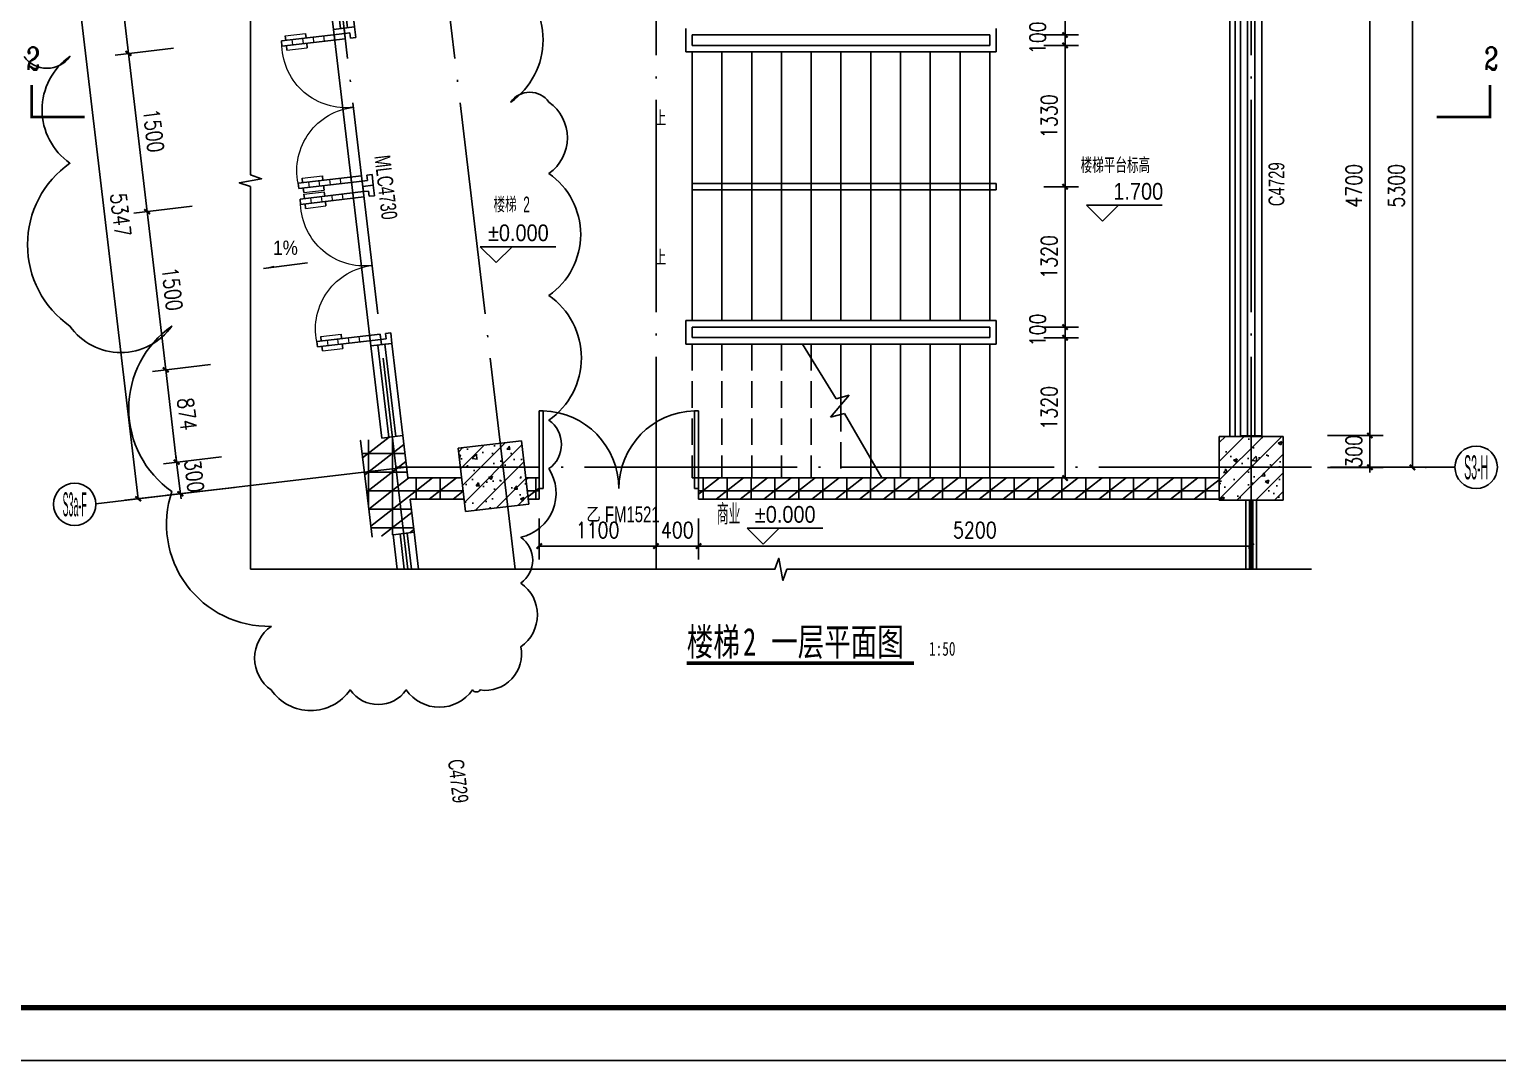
# Model space of a CAD drawing. Extents: x 718358 to 1668613, y -348838 to -159582.
# Drawn here: x 889584 to 903400, y -319314 to -309608 of the extents above; entities that cross this region are included whole.
import ezdxf
from ezdxf.enums import TextEntityAlignment as Align

# ---------------------------------------------------------------- set-up
doc = ezdxf.new("R2010")
doc.units = 0
doc.header["$LTSCALE"] = 1000
doc.linetypes.add('DASH', pattern=[0.35, 0.25, -0.1])
doc.linetypes.add('DOTE', pattern=[2.42, 2, -0.2, 0.02, -0.2])
for name, color, linetype in [('WINDOW_TEXT', 7, 'Continuous'), ('建-图框', 4, 'Continuous'), ('建-墙体', 2, 'Continuous'), ('建-尺寸', 73, 'Continuous'), ('建-影线', 8, 'Continuous'), ('建-房间名', 7, 'Continuous'), ('建-柱子', 6, 'Continuous'), ('建-标高', 3, 'Continuous'), ('建-楼梯', 4, 'Continuous'), ('建-楼梯-扶手', 3, 'Continuous'), ('建-符号', 3, 'Continuous'), ('建-符号说明', 7, 'Continuous'), ('建-轴标', 3, 'Continuous'), ('建-轴网', 14, 'DOTE'), ('建-门窗', 4, 'Continuous'), ('建-门窗-编号', 7, 'Continuous')]:
    doc.layers.add(name, color=color, linetype=linetype)
doc.layers.add('建-修订云线', color=202, linetype='Continuous', plot=False)
doc.styles.add('_TCH_AXIS', font='gt宽度调整.shx', dxfattribs={"bigfont": 'gt国标汉字.shx'})
doc.styles.add('_TCH_DIM', font='gt单线西文.shx', dxfattribs={"width": 0.8, "bigfont": 'gt单线中文.shx'})
doc.styles.add('_TCH_LABEL', font='COMPLEX', dxfattribs={"bigfont": 'GBCBIG'})
doc.styles.add('_TCH_SPACE', font='gt单线西文.shx', dxfattribs={"width": 0.8, "height": 5, "bigfont": 'gt单线中文.shx'})
doc.styles.add('_TCH_WINDOW', font='gt单线西文.shx', dxfattribs={"height": 3.5, "bigfont": 'gt单线中文.shx'})
doc.styles.add('DIM_FONT', font='SIMPLEX.shx', dxfattribs={"width": 0.8, "bigfont": 'GBCBIG.shx'})
doc.styles.add('黑体字', font='simhei.ttf', dxfattribs={"width": 0.7})
doc.dimstyles.new('DIMN50', dxfattribs={"dimscale": 0.5, "dimtxt": 300, "dimasz": 100, "dimexe": 250, "dimexo": 300, "dimgap": 150, "dimtad": 1, "dimdec": 0, "dimzin": 0, "dimdsep": 46, "dimtxsty": 'DIM_FONT', "dimblk": 'ARCHTICK', "dimcen": 0.09, "dimdle": 1, "dimclrt": 7, "dimazin": 2, "dimtfac": 1, "dimtdec": 0, "dimtix": 1, "dimtmove": 2, "dimatfit": 3, "dimldrblk": 'ARCHTICK', "dimfxl": 1, "dimtolj": 1, "dimtzin": 0, "dimarcsym": 0})
pattern_1 = [(45, (0, 0), (-88.388348, 88.388348), []), (50, (0, 0), (358.63009, -31.37607), [37.5, -412.5]), (355, (0, 0), (-69.37567, 376.09607), [30, -330]), (100.4514, (29.9, -2.6), (289.25469, 344.71977), [31.8701, -350.57106]), (46.1842, (0, 100), (533.62052, -82.7595), [56.25, -618.75]), (96.6356, (44.47, 93.1), (467.33135, 487.05894), [47.80514, -525.8565]), (351.1842, (0, 100), (467.33097, 487.0593), [45, -495]), (21, (50, 75), (298.45353, -201.309445), [37.5, -412.5]), (326, (50, 75), (121.65767, 362.57502), [30, -330]), (71.4514, (74.87, 58.22), (420.11131, 161.26525), [31.8701, -350.57106]), (37.5, (0, 0), (6.079928, 166.446927), [0, -326, 0, -335, 0, -331.25]), (7.5, (0, 0), (131.53477, 197.205856), [0, -191, 0, -318.5, 0, -126.25]), (327.5, (-111.5, 0), (266.911218, -11.277436), [0, -125, 0, -390, 0, -517.5]), (317.5, (-161.5, 0), (291.593085, 50.05249), [0, -162.5, 0, -259, 0, -367.5])]
pattern_2 = [(0, (0, 0), (0, 175), []), (37.875, (200, 0), (-84.807639, 109.038328), []), (90, (200, 0), (-225, 1e-14), [])]

# ---------------------------------------------------------------- blocks, each defined once
blk = doc.blocks.new('$TCHSYS$WIN2D')
for p, q in [((-0.5, 0.5), (0.5, 0.5)), ((-0.5, 0.5), (-0.5, -0.5)), ((0.5, 0.5), (0.5, -0.5)), ((0.5, 0.167), (-0.5, 0.167)), ((0.5, -0.167), (-0.5, -0.167)), ((-0.5, -0.5), (0.5, -0.5))]:
    blk.add_line(p, q)
blk = doc.blocks.new('$DorLib2D$00000012')
at = {"lineweight": 13}
for p, q in [((-0.4949, 0.3717), (-0.4949, 0.2434)), ((-0.4051, 0.3717), (-0.4051, 0.2434)), ((0.4051, 0.3717), (0.4051, 0.2434)), ((0.4949, 0.3717), (0.4949, 0.2434)), ((-0.4667, 0.3333), (-0.4333, 0.3333)), ((0.4667, 0.3333), (0.4333, 0.3333)), ((-0.4667, 0.2667), (-0.4333, 0.2667)), ((-0.4667, 0.2), (-0.4333, 0.2)), ((0.4667, 0.2667), (0.4333, 0.2667)), ((0.4667, 0.2), (0.4333, 0.2)), ((-0.4667, 0.1333), (-0.4333, 0.1333)), ((0.4667, 0.1333), (0.4333, 0.1333)), ((-0.4667, 0.0667), (-0.4333, 0.0667)), ((0.4667, 0.0667), (0.4333, 0.0667))]:
    blk.add_line(p, q, dxfattribs=at)
for p, q in [((-0.4949, 0.3717), (-0.4667, 0.3717)), ((-0.4667, 0), (-0.4667, 0.4)), ((-0.4667, 0), (-0.4667, 0.4)), ((-0.4667, 0.4), (-0.4333, 0.4)), ((-0.4667, 0), (-0.4667, 0.4)), ((-0.4333, 0.4), (-0.4333, 0)), ((-0.4333, 0.4), (-0.4333, 0)), ((-0.4051, 0.3717), (-0.4333, 0.3717)), ((0.4051, 0.3717), (0.4333, 0.3717)), ((0.4333, 0.4), (0.4333, 0)), ((0.4667, 0.4), (0.4333, 0.4)), ((0.4667, 0), (0.4667, 0.4)), ((0.4949, 0.3717), (0.4667, 0.3717)), ((-0.4949, 0.2434), (-0.4667, 0.2434)), ((-0.4051, 0.2434), (-0.4333, 0.2434)), ((0.4051, 0.2434), (0.4333, 0.2434)), ((0.4949, 0.2434), (0.4667, 0.2434)), ((-0.5, 0), (-0.4667, 0)), ((-0.5, -0.0667), (-0.5, 0)), ((-0.5, -0.0667), (-0.5, 0)), ((-0.4667, 0), (-0.4667, -0.0333)), ((-0.4333, 0), (-0.4667, 0)), ((-0.4333, 0), (-0.4667, 0)), ((-0.4667, 0), (-0.4667, -0.0333)), ((-0.4333, 0), (-0.4667, 0)), ((0.4333, 0), (0.4667, 0)), ((0.4667, 0), (0.4667, -0.0333)), ((0.5, 0), (0.4667, 0)), ((0.5, -0.0667), (0.5, 0)), ((-0.4333, -0.0667), (-0.5, -0.0667)), ((-0.4667, -0.0333), (-0.4333, -0.0333)), ((-0.4333, -0.0333), (-0.4333, -0.0667)), ((0.4667, -0.0333), (0.4333, -0.0333)), ((0.4333, -0.0333), (0.4333, -0.0667)), ((0.4333, -0.0667), (0.5, -0.0667))]:
    blk.add_line(p, q)
for centre, start, end in [((-0.4, 0.0014), 359.80068, 94.78054), ((0.4, 0.0014), 85.21946, 180.19932)]:
    blk.add_arc(centre, 0.4, start, end, dxfattribs=at)
blk = doc.blocks.new('_ArchTick')
at = {"color": 0, "linetype": 'ByBlock', "const_width": 0.4}
blk.add_lwpolyline([(-0.5, -0.5), (0.5, 0.5)], dxfattribs=at)
blk = doc.blocks.new('*D3485')
at = {"layer": 'Defpoints', "color": 0, "transparency": 16777216}
for p in [(902579, -308430), (902598, -308430), (902579, -313730)]:
    blk.add_point(p, dxfattribs=at)
at = {"layer": '建-尺寸', "color": 0, "lineweight": -2, "transparency": 16777216}
for p, q in [((902598, -313730), (902598, -308429)), ((902729, -308430), (902723, -308430)), ((902729, -313730), (902723, -313730))]:
    blk.add_line(p, q, dxfattribs=at)
at = {"layer": '建-尺寸', "color": 0, "lineweight": -2, "transparency": 16777216, "xscale": 50, "yscale": 50, "zscale": 50}
for p, rotation in [((902598, -308430), 90), ((902598, -313730), 270)]:
    blk.add_blockref('_ArchTick', p, dxfattribs=dict(at, rotation=rotation))
at = {"layer": '建-尺寸', "color": 7, "transparency": 16777216, "insert": (902448, -311080), "char_height": 150, "attachment_point": 5, "rotation": 90, "style": 'DIM_FONT'}
blk.add_mtext('\\A1;5300', dxfattribs=at)
blk = doc.blocks.new('*D3486')
at = {"layer": 'Defpoints', "color": 0, "transparency": 16777216}
for p in [(891037, -308591), (891664, -313901), (890608, -314026)]:
    blk.add_point(p, dxfattribs=at)
at = {"layer": '建-尺寸', "color": 0, "lineweight": -2, "transparency": 16777216}
for p, q in [((890888, -308609), (889857, -308730)), ((889981, -308715), (890608, -314026)), ((891515, -313919), (890483, -314040))]:
    blk.add_line(p, q, dxfattribs=at)
at = {"layer": '建-尺寸', "color": 0, "lineweight": -2, "transparency": 16777216, "xscale": 50, "yscale": 50, "zscale": 50}
for p, rotation in [((889981, -308716), 96.72643979871393), ((890608, -314026), 276.7264397987139)]:
    blk.add_blockref('_ArchTick', p, dxfattribs=dict(at, rotation=rotation))
at = {"layer": '建-尺寸', "color": 7, "transparency": 16777216, "insert": (890443, -311353), "char_height": 150, "attachment_point": 5, "rotation": 276.7264, "style": 'DIM_FONT'}
blk.add_mtext('\\A1;5347', dxfattribs=at)
blk = doc.blocks.new('*D3488')
at = {"layer": 'Defpoints', "color": 0, "transparency": 16777216}
for p in [(890986, -308899), (890516, -309834), (891088, -309767)]:
    blk.add_point(p, dxfattribs=at)
at = {"layer": '建-尺寸', "color": 0, "lineweight": -2, "transparency": 16777216}
for p, q in [((890837, -308917), (890290, -308981)), ((890414, -308966), (890516, -309835)), ((890939, -309784), (890392, -309849))]:
    blk.add_line(p, q, dxfattribs=at)
at = {"layer": '建-尺寸', "color": 0, "lineweight": -2, "transparency": 16777216, "xscale": 50, "yscale": 50, "zscale": 50}
for p, rotation in [((890414, -308967), 96.72643979871833), ((890516, -309834), 276.7264397987183)]:
    blk.add_blockref('_ArchTick', p, dxfattribs=dict(at, rotation=rotation))
at = {"layer": '建-尺寸', "color": 7, "transparency": 16777216, "insert": (890614, -309383), "char_height": 150, "attachment_point": 5, "rotation": 276.7264, "style": 'DIM_FONT'}
blk.add_mtext('\\A1;874', dxfattribs=at)
blk = doc.blocks.new('*D3489')
at = {"layer": 'Defpoints', "color": 0, "transparency": 16777216}
for p in [(891088, -309767), (891263, -311256), (890692, -311323)]:
    blk.add_point(p, dxfattribs=at)
at = {"layer": '建-尺寸', "color": 0, "lineweight": -2, "transparency": 16777216}
for p, q in [((890939, -309784), (890392, -309849)), ((890516, -309834), (890692, -311324)), ((891115, -311273), (890568, -311338))]:
    blk.add_line(p, q, dxfattribs=at)
at = {"layer": '建-尺寸', "color": 0, "lineweight": -2, "transparency": 16777216, "xscale": 50, "yscale": 50, "zscale": 50}
for p, rotation in [((890516, -309834), 96.72643979871229), ((890692, -311323), 276.7264397987123)]:
    blk.add_blockref('_ArchTick', p, dxfattribs=dict(at, rotation=rotation))
at = {"layer": '建-尺寸', "color": 7, "transparency": 16777216, "insert": (890753, -310561), "char_height": 150, "attachment_point": 5, "rotation": 276.7264, "style": 'DIM_FONT'}
blk.add_mtext('\\A1;1500', dxfattribs=at)
blk = doc.blocks.new('*D3490')
at = {"layer": 'Defpoints', "color": 0, "transparency": 16777216}
for p in [(891263, -311256), (891439, -312745), (890867, -312813)]:
    blk.add_point(p, dxfattribs=at)
at = {"layer": '建-尺寸', "color": 0, "lineweight": -2, "transparency": 16777216}
for p, q in [((891115, -311273), (890568, -311338)), ((890692, -311323), (890867, -312813)), ((891290, -312763), (890743, -312828))]:
    blk.add_line(p, q, dxfattribs=at)
at = {"layer": '建-尺寸', "color": 0, "lineweight": -2, "transparency": 16777216, "xscale": 50, "yscale": 50, "zscale": 50}
for p, rotation in [((890692, -311323), 96.72643979871579), ((890867, -312813), 276.7264397987158)]:
    blk.add_blockref('_ArchTick', p, dxfattribs=dict(at, rotation=rotation))
at = {"layer": '建-尺寸', "color": 7, "transparency": 16777216, "insert": (890928, -312051), "char_height": 150, "attachment_point": 5, "rotation": 276.7264, "style": 'DIM_FONT'}
blk.add_mtext('\\A1;1500', dxfattribs=at)
blk = doc.blocks.new('*D3491')
at = {"layer": 'Defpoints', "color": 0, "transparency": 16777216}
for p in [(891439, -312745), (891542, -313613), (890970, -313681)]:
    blk.add_point(p, dxfattribs=at)
at = {"layer": '建-尺寸', "color": 0, "lineweight": -2, "transparency": 16777216}
for p, q in [((891290, -312763), (890743, -312828)), ((890867, -312812), (890970, -313681)), ((891393, -313631), (890846, -313696))]:
    blk.add_line(p, q, dxfattribs=at)
at = {"layer": '建-尺寸', "color": 0, "lineweight": -2, "transparency": 16777216, "xscale": 50, "yscale": 50, "zscale": 50}
for p, rotation in [((890867, -312813), 96.72643979870911), ((890970, -313681), 276.7264397987091)]:
    blk.add_blockref('_ArchTick', p, dxfattribs=dict(at, rotation=rotation))
at = {"layer": '建-尺寸', "color": 7, "transparency": 16777216, "insert": (891068, -313229), "char_height": 150, "attachment_point": 5, "rotation": 276.7264, "style": 'DIM_FONT'}
blk.add_mtext('\\A1;874', dxfattribs=at)
blk = doc.blocks.new('*D3492')
at = {"layer": 'Defpoints', "color": 0, "transparency": 16777216}
for p in [(891542, -313613), (891005, -313979), (891577, -313911)]:
    blk.add_point(p, dxfattribs=at)
at = {"layer": '建-尺寸', "color": 0, "lineweight": -2, "transparency": 16777216}
for p, q in [((891393, -313631), (890846, -313696)), ((890970, -313681), (890964, -313631)), ((890970, -313681), (891005, -313979)), ((891428, -313929), (890881, -313993)), ((891005, -313979), (891011, -314028))]:
    blk.add_line(p, q, dxfattribs=at)
at = {"layer": '建-尺寸', "color": 0, "lineweight": -2, "transparency": 16777216, "xscale": 50, "yscale": 50, "zscale": 50}
for p, rotation in [((890970, -313681), 276.7264397987217), ((891005, -313979), 96.72643979872171)]:
    blk.add_blockref('_ArchTick', p, dxfattribs=dict(at, rotation=rotation))
at = {"layer": '建-尺寸', "color": 7, "transparency": 16777216, "insert": (891136, -313812), "char_height": 150, "attachment_point": 5, "rotation": 276.7264, "style": 'DIM_FONT'}
blk.add_mtext('\\A1;300', dxfattribs=at)
blk = doc.blocks.new('*D3493')
at = {"layer": 'Defpoints', "color": 0, "transparency": 16777216}
for p in [(895881, -314062), (901081, -314062), (901081, -314471)]:
    blk.add_point(p, dxfattribs=at)
at = {"layer": '建-尺寸', "color": 0, "lineweight": -2, "transparency": 16777216}
for p, q in [((895881, -314212), (895881, -314596)), ((901081, -314212), (901081, -314596)), ((895880, -314471), (901082, -314471))]:
    blk.add_line(p, q, dxfattribs=at)
at = {"layer": '建-尺寸', "color": 0, "lineweight": -2, "transparency": 16777216, "xscale": 50, "yscale": 50, "zscale": 50, "rotation": 180}
blk.add_blockref('_ArchTick', (895881, -314471), dxfattribs=at)
at = {"layer": '建-尺寸', "color": 0, "lineweight": -2, "transparency": 16777216, "xscale": 50, "yscale": 50, "zscale": 50}
blk.add_blockref('_ArchTick', (901081, -314471), dxfattribs=at)
at = {"layer": '建-尺寸', "color": 7, "transparency": 16777216, "insert": (898481, -314321), "char_height": 150, "attachment_point": 5, "style": 'DIM_FONT'}
blk.add_mtext('\\A1;5200', dxfattribs=at)
blk = doc.blocks.new('*D3494')
at = {"layer": 'Defpoints', "color": 0, "transparency": 16777216}
for p in [(895481, -314062), (895881, -314062), (895881, -314471)]:
    blk.add_point(p, dxfattribs=at)
at = {"layer": '建-尺寸', "color": 0, "lineweight": -2, "transparency": 16777216}
for p, q in [((895481, -314212), (895481, -314596)), ((895881, -314212), (895881, -314596)), ((895481, -314471), (895431, -314471)), ((895481, -314471), (895881, -314471)), ((895881, -314471), (895931, -314471))]:
    blk.add_line(p, q, dxfattribs=at)
at = {"layer": '建-尺寸', "color": 0, "lineweight": -2, "transparency": 16777216, "xscale": 50, "yscale": 50, "zscale": 50}
blk.add_blockref('_ArchTick', (895481, -314471), dxfattribs=at)
at = {"layer": '建-尺寸', "color": 0, "lineweight": -2, "transparency": 16777216, "xscale": 50, "yscale": 50, "zscale": 50, "rotation": 180}
blk.add_blockref('_ArchTick', (895881, -314471), dxfattribs=at)
at = {"layer": '建-尺寸', "color": 7, "transparency": 16777216, "insert": (895681, -314321), "char_height": 150, "attachment_point": 5, "style": 'DIM_FONT'}
blk.add_mtext('\\A1;400', dxfattribs=at)
blk = doc.blocks.new('*D3495')
at = {"layer": 'Defpoints', "color": 0, "transparency": 16777216}
for p in [(894381, -314062), (895481, -314062), (895481, -314471)]:
    blk.add_point(p, dxfattribs=at)
at = {"layer": '建-尺寸', "color": 0, "lineweight": -2, "transparency": 16777216}
for p, q in [((894381, -314212), (894381, -314596)), ((895481, -314212), (895481, -314596)), ((894380, -314471), (895482, -314471))]:
    blk.add_line(p, q, dxfattribs=at)
at = {"layer": '建-尺寸', "color": 0, "lineweight": -2, "transparency": 16777216, "xscale": 50, "yscale": 50, "zscale": 50, "rotation": 180}
blk.add_blockref('_ArchTick', (894381, -314471), dxfattribs=at)
at = {"layer": '建-尺寸', "color": 0, "lineweight": -2, "transparency": 16777216, "xscale": 50, "yscale": 50, "zscale": 50}
blk.add_blockref('_ArchTick', (895481, -314471), dxfattribs=at)
at = {"layer": '建-尺寸', "color": 7, "transparency": 16777216, "insert": (894931, -314321), "char_height": 150, "attachment_point": 5, "style": 'DIM_FONT'}
blk.add_mtext('\\A1;1100', dxfattribs=at)
blk = doc.blocks.new('*D3496')
at = {"layer": 'Defpoints', "color": 0, "transparency": 16777216}
for p in [(901648, -313430), (902198, -313430), (901648, -313730)]:
    blk.add_point(p, dxfattribs=at)
at = {"layer": '建-尺寸', "color": 0, "lineweight": -2, "transparency": 16777216}
for p, q in [((901798, -313430), (902323, -313430)), ((902198, -313430), (902198, -313380)), ((902198, -313730), (902198, -313430)), ((901798, -313730), (902323, -313730)), ((902198, -313730), (902198, -313780))]:
    blk.add_line(p, q, dxfattribs=at)
at = {"layer": '建-尺寸', "color": 0, "lineweight": -2, "transparency": 16777216, "xscale": 50, "yscale": 50, "zscale": 50}
for p, rotation in [((902198, -313430), 270), ((902198, -313730), 90)]:
    blk.add_blockref('_ArchTick', p, dxfattribs=dict(at, rotation=rotation))
at = {"layer": '建-尺寸', "color": 7, "transparency": 16777216, "insert": (902048, -313580), "char_height": 150, "attachment_point": 5, "rotation": 90, "style": 'DIM_FONT'}
blk.add_mtext('\\A1;300', dxfattribs=at)
blk = doc.blocks.new('*D3497')
at = {"layer": 'Defpoints', "color": 0, "transparency": 16777216}
for p in [(901648, -308730), (902198, -308730), (901648, -313430)]:
    blk.add_point(p, dxfattribs=at)
at = {"layer": '建-尺寸', "color": 0, "lineweight": -2, "transparency": 16777216}
for p, q in [((901798, -308730), (902323, -308730)), ((902198, -313430), (902198, -308729)), ((901798, -313430), (902323, -313430))]:
    blk.add_line(p, q, dxfattribs=at)
at = {"layer": '建-尺寸', "color": 0, "lineweight": -2, "transparency": 16777216, "xscale": 50, "yscale": 50, "zscale": 50}
for p, rotation in [((902198, -308730), 90), ((902198, -313430), 270)]:
    blk.add_blockref('_ArchTick', p, dxfattribs=dict(at, rotation=rotation))
at = {"layer": '建-尺寸', "color": 7, "transparency": 16777216, "insert": (902048, -311080), "char_height": 150, "attachment_point": 5, "rotation": 90, "style": 'DIM_FONT'}
blk.add_mtext('\\A1;4700', dxfattribs=at)
blk = doc.blocks.new('*D3554')
at = {"layer": 'Defpoints', "color": 0, "transparency": 16777216}
for p in [(898981, -312510), (899330, -312510), (898981, -313830)]:
    blk.add_point(p, dxfattribs=at)
at = {"layer": '建-尺寸', "color": 0, "lineweight": -2, "transparency": 16777216}
for p, q in [((899131, -312510), (899455, -312510)), ((899330, -313830), (899330, -312509)), ((899131, -313830), (899455, -313830))]:
    blk.add_line(p, q, dxfattribs=at)
at = {"layer": '建-尺寸', "color": 0, "lineweight": -2, "transparency": 16777216, "xscale": 50, "yscale": 50, "zscale": 50}
for p, rotation in [((899330, -312510), 90), ((899330, -313830), 270)]:
    blk.add_blockref('_ArchTick', p, dxfattribs=dict(at, rotation=rotation))
at = {"layer": '建-尺寸', "color": 7, "transparency": 16777216, "insert": (899180, -313170), "char_height": 150, "attachment_point": 5, "rotation": 90, "style": 'DIM_FONT'}
blk.add_mtext('\\A1;1320', dxfattribs=at)
blk = doc.blocks.new('*D3555')
at = {"layer": 'Defpoints', "color": 0, "transparency": 16777216}
for p in [(898981, -312410), (898981, -312510), (899330, -312410)]:
    blk.add_point(p, dxfattribs=at)
at = {"layer": '建-尺寸', "color": 0, "lineweight": -2, "transparency": 16777216}
for p, q in [((899330, -312410), (899330, -312360)), ((899131, -312410), (899455, -312410)), ((899131, -312510), (899455, -312510)), ((899330, -312510), (899330, -312410)), ((899330, -312510), (899330, -312560))]:
    blk.add_line(p, q, dxfattribs=at)
at = {"layer": '建-尺寸', "color": 0, "lineweight": -2, "transparency": 16777216, "xscale": 50, "yscale": 50, "zscale": 50}
for p, rotation in [((899330, -312410), 270), ((899330, -312510), 90)]:
    blk.add_blockref('_ArchTick', p, dxfattribs=dict(at, rotation=rotation))
at = {"layer": '建-尺寸', "color": 7, "transparency": 16777216, "insert": (899072, -312437), "char_height": 150, "attachment_point": 5, "rotation": 90, "style": 'DIM_FONT'}
blk.add_mtext('\\A1;100', dxfattribs=at)
blk = doc.blocks.new('*D3556')
at = {"layer": 'Defpoints', "color": 0, "transparency": 16777216}
for p in [(898981, -311090), (899330, -311090), (898981, -312410)]:
    blk.add_point(p, dxfattribs=at)
at = {"layer": '建-尺寸', "color": 0, "lineweight": -2, "transparency": 16777216}
for p, q in [((899131, -311090), (899455, -311090)), ((899330, -312410), (899330, -311089)), ((899131, -312410), (899455, -312410))]:
    blk.add_line(p, q, dxfattribs=at)
at = {"layer": '建-尺寸', "color": 0, "lineweight": -2, "transparency": 16777216, "xscale": 50, "yscale": 50, "zscale": 50}
for p, rotation in [((899330, -311090), 90), ((899330, -312410), 270)]:
    blk.add_blockref('_ArchTick', p, dxfattribs=dict(at, rotation=rotation))
at = {"layer": '建-尺寸', "color": 7, "transparency": 16777216, "insert": (899180, -311750), "char_height": 150, "attachment_point": 5, "rotation": 90, "style": 'DIM_FONT'}
blk.add_mtext('\\A1;1320', dxfattribs=at)
blk = doc.blocks.new('*D3557')
at = {"layer": 'Defpoints', "color": 0, "transparency": 16777216}
for p in [(898981, -309760), (899330, -309760), (898981, -311090)]:
    blk.add_point(p, dxfattribs=at)
at = {"layer": '建-尺寸', "color": 0, "lineweight": -2, "transparency": 16777216}
for p, q in [((899131, -309760), (899455, -309760)), ((899330, -311090), (899330, -309759)), ((899131, -311090), (899455, -311090))]:
    blk.add_line(p, q, dxfattribs=at)
at = {"layer": '建-尺寸', "color": 0, "lineweight": -2, "transparency": 16777216, "xscale": 50, "yscale": 50, "zscale": 50}
for p, rotation in [((899330, -309760), 90), ((899330, -311090), 270)]:
    blk.add_blockref('_ArchTick', p, dxfattribs=dict(at, rotation=rotation))
at = {"layer": '建-尺寸', "color": 7, "transparency": 16777216, "insert": (899180, -310425), "char_height": 150, "attachment_point": 5, "rotation": 90, "style": 'DIM_FONT'}
blk.add_mtext('\\A1;1330', dxfattribs=at)
blk = doc.blocks.new('*D3558')
at = {"layer": 'Defpoints', "color": 0, "transparency": 16777216}
for p in [(898981, -309660), (898981, -309760), (899330, -309660)]:
    blk.add_point(p, dxfattribs=at)
at = {"layer": '建-尺寸', "color": 0, "lineweight": -2, "transparency": 16777216}
for p, q in [((899330, -309660), (899330, -309610)), ((899131, -309660), (899455, -309660)), ((899131, -309760), (899455, -309760)), ((899330, -309760), (899330, -309660)), ((899330, -309760), (899330, -309810))]:
    blk.add_line(p, q, dxfattribs=at)
at = {"layer": '建-尺寸', "color": 0, "lineweight": -2, "transparency": 16777216, "xscale": 50, "yscale": 50, "zscale": 50}
for p, rotation in [((899330, -309660), 270), ((899330, -309760), 90)]:
    blk.add_blockref('_ArchTick', p, dxfattribs=dict(at, rotation=rotation))
at = {"layer": '建-尺寸', "color": 7, "transparency": 16777216, "insert": (899072, -309687), "char_height": 150, "attachment_point": 5, "rotation": 90, "style": 'DIM_FONT'}
blk.add_mtext('\\A1;100', dxfattribs=at)
blk = doc.blocks.new('*D3559')
at = {"layer": 'Defpoints', "color": 0, "transparency": 16777216}
for p in [(898981, -308330), (899330, -308330), (898981, -309660)]:
    blk.add_point(p, dxfattribs=at)
at = {"layer": '建-尺寸', "color": 0, "lineweight": -2, "transparency": 16777216}
for p, q in [((899131, -308330), (899455, -308330)), ((899330, -309660), (899330, -308329)), ((899131, -309660), (899455, -309660))]:
    blk.add_line(p, q, dxfattribs=at)
at = {"layer": '建-尺寸', "color": 0, "lineweight": -2, "transparency": 16777216, "xscale": 50, "yscale": 50, "zscale": 50}
for p, rotation in [((899330, -308330), 90), ((899330, -309660), 270)]:
    blk.add_blockref('_ArchTick', p, dxfattribs=dict(at, rotation=rotation))
at = {"layer": '建-尺寸', "color": 7, "transparency": 16777216, "insert": (899180, -308995), "char_height": 150, "attachment_point": 5, "rotation": 90, "style": 'DIM_FONT'}
blk.add_mtext('\\A1;1330', dxfattribs=at)

msp = doc.modelspace()

# ---------------------------------------------------------------- hatches: boundary and pattern name
at = {"layer": '建-影线'}
h = msp.add_hatch(dxfattribs=at)
h.set_pattern_fill('空心砖', color=256, scale=50, style=0)
h.set_pattern_definition(pattern_2)
h.paths.add_polyline_path([(893024.2, -313941.2), (893145.3, -313829.5), (893098.4, -313431.6), (892701.1, -313478.4), (892758.5, -313964.7)])
h = msp.add_hatch(dxfattribs=at)
h.set_pattern_fill('钢筋混凝土', color=256, scale=50, style=0)
h.set_pattern_definition(pattern_1)
h.paths.add_polyline_path([(893688.4, -314145.8), (894284.3, -314075.5), (894214, -313479.7), (893618.1, -313549.9)])
h = msp.add_hatch(dxfattribs=at)
h.set_pattern_fill('钢筋混凝土', color=256, scale=50, style=0)
h.set_pattern_definition(pattern_1)
h.paths.add_polyline_path([(900781.3, -314039.5), (901381.3, -314039.5), (901381.3, -313439.5), (900781.3, -313439.5)])
h = msp.add_hatch(dxfattribs=at)
h.set_pattern_fill('空心砖', color=256, scale=50, style=0)
h.set_pattern_definition(pattern_2)
h.paths.add_polyline_path([(900981.3, -313439.5), (901181.3, -313439.5), (901181.3, -313434.5), (900981.3, -313434.5)])
h = msp.add_hatch(dxfattribs=at)
h.set_pattern_fill('空心砖', color=256, scale=50, style=0)
h.set_pattern_definition(pattern_2)
h.paths.add_polyline_path([(893674.7, -314029.5), (893651.1, -313829.5), (893145.3, -313829.5), (893024.2, -313941.2), (893168.9, -314029.5)])
h = msp.add_hatch(dxfattribs=at)
h.set_pattern_fill('空心砖', color=256, scale=50, style=0)
h.set_pattern_definition(pattern_2)
h.paths.add_polyline_path([(894255.3, -313829.5), (894278.9, -314029.5), (894380.9, -314029.5), (894380.9, -313829.5)])
h = msp.add_hatch(dxfattribs=at)
h.set_pattern_fill('空心砖', color=256, scale=50, style=0)
h.set_pattern_definition(pattern_2)
h.paths.add_polyline_path([(900781.3, -313829.5), (895880.9, -313829.5), (895880.9, -314029.5), (900781.3, -314029.5)])
h = msp.add_hatch(dxfattribs=at)
h.set_pattern_fill('空心砖', color=256, scale=50, style=0)
h.set_pattern_definition(pattern_2)
h.paths.add_polyline_path([(892808.4, -314388.4), (893205.7, -314341.6), (893168.9, -314029.5), (893024.2, -313941.2), (892758.5, -313964.7)])
at = {"layer": '建-符号'}
msp.add_hatch(color=256, dxfattribs=at).paths.add_polyline_path([(891787.7, -311858.2), (891886.9, -311845.8), (891885.2, -311832.6)])

# ---------------------------------------------------------------- linework, layer by layer
at = {"layer": '建-修订云线'}
msp.add_lwpolyline([(894113.2, -309119.2, -0.5205671), (894113.2, -310292.8, -0.5205671), (894472.8, -310292.8, -0.5205671), (894472.8, -310963.4, -0.5205671), (894472.8, -312113.1, -0.5205671), (894472.8, -313286.7, -0.5205671), (894472.8, -313741.8, -0.5205671), (894209.1, -314388.5, -0.5205671), (894209.1, -314819.6, -0.5205671), (894209.1, -315418.4, -0.5205671), (893825.5, -315825.5, -0.5205671), (893753.5, -315825.5, -0.5205671), (893130.2, -315825.5, -0.5205671), (892602.8, -315825.5, -0.5205671), (891859.5, -315825.5, -0.5205671), (891859.5, -315226.7, -0.5205671), (890924.5, -313957.3, -0.5205671), (890924.5, -312400.5, -0.5205671), (889965.6, -312400.5, -0.5205671), (889965.6, -310867.6, -0.5205671), (889965.6, -309861.7, -0.5205671), (889534, -309861.7, -0.5205671)], format="xyb", dxfattribs=at)
at = {"layer": '建-图框'}
msp.add_lwpolyline([(876276.8, -319314.4), (918326.8, -319314.4), (918326.8, -289614.4), (876276.8, -289614.4)], close=True, dxfattribs=at)
at = {"layer": '建-图框', "const_width": 50}
msp.add_lwpolyline([(877526.8, -318814.4), (917826.8, -318814.4), (917826.8, -290114.4), (877526.8, -290114.4)], close=True, dxfattribs=at)
at = {"layer": '建-墙体'}
for p, q in [((892758.5, -313964.7), (892701.1, -313478.4)), ((893098.4, -313431.6), (892899.7, -313455)), ((893145.3, -313829.5), (893098.4, -313431.6)), ((901181.3, -313434.5), (900981.3, -313434.5)), ((900981.3, -313434.5), (900981.3, -313439.5)), ((901181.3, -313439.5), (901181.3, -313434.5)), ((893145.3, -313829.5), (893651.1, -313829.5)), ((894380.9, -313829.5), (894255.3, -313829.5)), ((894380.9, -314029.5), (894380.9, -313829.5)), ((900781.3, -313829.5), (895880.9, -313829.5)), ((895880.9, -313829.5), (895880.9, -314029.5)), ((892808.4, -314388.4), (892758.5, -313964.7)), ((893168.9, -314029.5), (893674.7, -314029.5)), ((893205.7, -314341.6), (893168.9, -314029.5)), ((894278.9, -314029.5), (894380.9, -314029.5)), ((895880.9, -314029.5), (900781.3, -314029.5)), ((893205.7, -314341.6), (893007.1, -314365))]:
    msp.add_line(p, q, dxfattribs=at)
at = {"layer": '建-柱子'}
for p, q in [((894214, -313479.7), (893618.1, -313549.9)), ((894284.3, -314075.5), (894214, -313479.7)), ((901381.3, -313439.5), (900781.3, -313439.5)), ((900781.3, -313439.5), (900781.3, -314039.5)), ((901381.3, -314039.5), (901381.3, -313439.5)), ((893618.1, -313549.9), (893688.4, -314145.8)), ((900781.3, -314039.5), (901381.3, -314039.5)), ((893688.4, -314145.8), (894284.3, -314075.5))]:
    msp.add_line(p, q, dxfattribs=at)
at = {"layer": '建-标高'}
for p, q in [((899683.1, -311413.5), (899533.1, -311263.5)), ((899533.1, -311263.5), (900244.9, -311263.5)), ((899683.1, -311413.5), (899833.1, -311263.5)), ((893977.1, -311803.6), (893827.1, -311653.6)), ((893827.1, -311653.6), (894538.8, -311653.6)), ((893977.1, -311803.6), (894127.1, -311653.6)), ((896488.3, -314453.9), (896338.3, -314303.9)), ((896338.3, -314303.9), (897050, -314303.9)), ((896488.3, -314453.9), (896638.3, -314303.9))]:
    msp.add_line(p, q, dxfattribs=at)
at = {"layer": '建-楼梯'}
for p, q in [((895761.3, -309599.5), (895761.3, -309819.5)), ((898681.3, -309599.5), (898681.3, -309819.5)), ((898621.3, -309659.5), (895821.3, -309659.5)), ((895821.3, -309659.5), (895821.3, -309759.5)), ((895821.3, -309759.5), (898621.3, -309759.5)), ((898621.3, -309759.5), (898621.3, -309659.5)), ((895761.3, -309819.5), (898681.3, -309819.5)), ((898621.3, -309819.5), (895821.3, -309819.5)), ((895821.3, -312349.5), (895821.3, -309819.5)), ((896101.3, -312349.5), (896101.3, -309819.5)), ((896381.3, -312349.5), (896381.3, -309819.5)), ((896661.3, -312349.5), (896661.3, -309819.5)), ((896941.3, -312349.5), (896941.3, -309819.5)), ((897221.3, -312349.5), (897221.3, -309819.5)), ((897501.3, -312349.5), (897501.3, -309819.5)), ((897781.3, -312349.5), (897781.3, -309819.5)), ((898061.3, -312349.5), (898061.3, -309819.5)), ((898341.3, -312349.5), (898341.3, -309819.5)), ((898621.3, -312349.5), (898621.3, -309819.5)), ((895821.3, -311059.5), (898681.3, -311059.5)), ((895821.3, -311059.5), (895821.3, -311119.5)), ((895821.3, -311119.5), (898681.3, -311119.5)), ((898681.3, -311059.5), (898681.3, -311119.5)), ((898681.3, -312349.5), (895761.3, -312349.5)), ((895761.3, -312349.5), (895761.3, -312569.5)), ((898621.3, -312349.5), (895821.3, -312349.5)), ((898681.3, -312569.5), (898681.3, -312349.5)), ((898621.3, -312409.5), (895821.3, -312409.5)), ((895821.3, -312409.5), (895821.3, -312509.5)), ((895821.3, -312509.5), (898621.3, -312509.5)), ((898621.3, -312509.5), (898621.3, -312409.5)), ((895761.3, -312569.5), (898681.3, -312569.5)), ((895821.3, -312569.5), (898621.3, -312569.5)), ((897174.7, -313084.8), (896859.8, -312569.5)), ((897221.3, -312569.5), (897221.3, -313142.2)), ((897501.3, -312569.5), (897501.3, -313829.5)), ((897781.3, -312569.5), (897781.3, -313829.5)), ((898061.3, -312569.5), (898061.3, -313829.5)), ((898341.3, -312569.5), (898341.3, -313829.5)), ((898621.3, -312569.5), (898621.3, -313829.5)), ((897124.1, -313258), (897297, -313052)), ((897297, -313052), (897174.7, -313084.8)), ((897254.5, -313223.1), (897124.1, -313258)), ((897604.7, -313829.5), (897254.5, -313223.1)), ((895821.3, -313829.5), (898621.3, -313829.5))]:
    msp.add_line(p, q, dxfattribs=at)
at = {"layer": '建-楼梯', "linetype": 'DASH'}
for p, q in [((895821.3, -312569.5), (895821.3, -313829.5)), ((896101.3, -312569.5), (896101.3, -313829.5)), ((896381.3, -312569.5), (896381.3, -313829.5)), ((896661.3, -312569.5), (896661.3, -313829.5)), ((896941.3, -312569.5), (896941.3, -313829.5)), ((897221.3, -313142.2), (897221.3, -313829.5))]:
    msp.add_line(p, q, dxfattribs=at)
at = {"layer": '建-楼梯-扶手'}
for p, q in [((900881.3, -308729.5), (900881.3, -313439.5)), ((900931.3, -308729.5), (900931.3, -313439.5))]:
    msp.add_line(p, q, dxfattribs=at)
at = {"layer": '建-符号'}
for points in [[(891663.6, -307373.5), (891663.6, -310975.5), (891768.6, -311013.8), (891558.6, -311050.8), (891663.6, -311088), (891663.6, -314690)], [(892201.2, -311806.6), (891787.7, -311858.2)], [(891663.6, -314690), (896599.8, -314690), (896638, -314585), (896675, -314795), (896712.3, -314690), (901648.4, -314690)]]:
    msp.add_lwpolyline(points, dxfattribs=at)
for points in [[(895645, -310428.7, 0, 0, 0), (899098.5, -310428.7, 0, 0, 0), (899098.5, -309067.7, 0, 0, 0), (897449.2, -309067.7, 26.7, 0, 0), (897349.2, -309067.7, 0, 0, 0)], [(895645, -311740.3, 0, 0, 0), (899098.5, -311740.3, 0, 0, 0), (899098.5, -313101.4, 0, 0, 0), (897449.2, -313101.4, 26.7, 0, 0), (897349.2, -313101.4, 0, 0, 0)]]:
    msp.add_lwpolyline(points, format="xyseb", dxfattribs=at)
for points, const_width in [([(889605.1, -310132.4), (889605.1, -310432.4), (890105.1, -310432.4)], 25), ([(902827.3, -310432.4), (903327.3, -310432.4), (903327.3, -310132.4)], 25), ([(895770.3, -315572.9), (897909.9, -315572.9)], 35)]:
    msp.add_lwpolyline(points, dxfattribs=dict(at, const_width=const_width))
at = {"layer": '建-轴标'}
for p, q in [((902998.4, -313729.5), (901828, -313729.5)), ((891663.6, -313901.1), (890210.4, -314072.5))]:
    msp.add_line(p, q, dxfattribs=at)
for centre in [(903198.4, -313729.5), (890010.4, -314078)]:
    msp.add_circle(centre, 200, dxfattribs=at)
at = {"layer": '建-轴网'}
for p, q in [((893146.1, -314690), (892283.2, -307373.5)), ((894155.4, -314690), (893292.5, -307373.5)), ((895481.3, -314690), (895481.3, -307373.5)), ((901081.3, -314690), (901081.3, -307373.5)), ((893133.3, -313727.8), (891663.6, -313901.1)), ((901648.4, -313729.5), (893034, -313729.5))]:
    msp.add_line(p, q, dxfattribs=at)
at = {"layer": '建-门窗'}
for p, q in [((900981.3, -313434.5), (900981.3, -308734.5)), ((901048, -308734.5), (901048, -313434.5)), ((901114.7, -308734.5), (901114.7, -313434.5)), ((901181.3, -313434.5), (901181.3, -308734.5)), ((892621.7, -311097.3), (892446, -309607.6)), ((892797.4, -312587), (892621.7, -311097.3)), ((894380.9, -313929.5), (894380.9, -313198.3)), ((894418.4, -313198.3), (894380.9, -313198.3)), ((894418.4, -313929.5), (894418.4, -313198.3)), ((895843.4, -313929.5), (895843.4, -313198.3)), ((895843.4, -313198.3), (895880.9, -313198.3)), ((895880.9, -313929.5), (895880.9, -313198.3)), ((900981.3, -313434.5), (901181.3, -313434.5)), ((894380.9, -313929.5), (894418.4, -313929.5)), ((895880.9, -313929.5), (895843.4, -313929.5)), ((901031.3, -314690), (901031.3, -314039.5)), ((901131.3, -314039.5), (901031.3, -314039.5)), ((901064.7, -314039.5), (901064.7, -314690)), ((901098, -314039.5), (901098, -314690)), ((901131.3, -314690), (901131.3, -314039.5)), ((893205.7, -314341.6), (893007.1, -314365)), ((893045.4, -314690), (893007.1, -314365)), ((893073.3, -314357.2), (893112.5, -314690)), ((893139.5, -314349.4), (893179.7, -314690)), ((893246.8, -314690), (893205.7, -314341.6))]:
    msp.add_line(p, q, dxfattribs=at)
for centre, start, end in [((894399.7, -313929.5), 359.99999, 88.53071), ((895862.2, -313929.5), 91.46928, 179.99999)]:
    msp.add_arc(centre, 731.3, start, end, dxfattribs=at)

# ---------------------------------------------------------------- block references
at = {"layer": '建-门窗', "rotation": 96.72643979880051}
for name, p, xscale, yscale, zscale in [('$TCHSYS$WIN2D', (892494.1, -309161.9), 874, 200, 874), ('$DorLib2D$00000012', (892633.1, -310340.8), -1500, 1500, -1500), ('$DorLib2D$00000012', (892808.8, -311830.4), -1500, 1500, -1500), ('$TCHSYS$WIN2D', (892947.9, -313009.3), 874, 200, 874)]:
    msp.add_blockref(name, p, dxfattribs=dict(at, xscale=xscale, yscale=yscale, zscale=zscale))

# ---------------------------------------------------------------- texts
at = {"layer": 'WINDOW_TEXT', "style": '_TCH_WINDOW', "width": 0.705882}
msp.add_text('C4729', height=148.75, rotation=276.72644, dxfattribs=at).set_placement((893522.2, -316486.2))
at = {"layer": '建-房间名'}
for s, height, style, width, p in [('楼梯平台标高', 143.31, '_TCH_SPACE', 0.8, (899476.8, -310960.3)), ('楼梯', 143.31, '_TCH_SPACE', 0.8, (893951.5, -311330.6)), ('2', 148.8, '_TCH_SPACE', 0.564706, (894231.5, -311330.6)), ('商业', 192.91, 'DIM_FONT', 0.8, (896053, -314269.2))]:
    msp.add_text(s, height=height, dxfattribs=dict(at, style=style, width=width)).set_placement(p)
at = {"layer": '建-标高', "style": '_TCH_DIM', "width": 0.888889}
for s, p in [('1.700', (899784.5, -311211)), ('%%P0.000', (893899.8, -311601.1)), ('%%P0.000', (896411, -314251.4))]:
    msp.add_text(s, height=157.5, dxfattribs=at).set_placement(p)
at = {"layer": '建-符号', "style": '_TCH_DIM', "width": 0.888889}
msp.add_text('1%', height=135, dxfattribs=at).set_placement((891878.4, -311730.2, 0))
at = {"layer": '建-符号说明'}
for s, height, style, width, p in [('2', 212.5, '_TCH_LABEL', 0.705882, (889555.1, -309988.7)), ('2', 212.5, '_TCH_LABEL', 0.705882, (903277.3, -309988.7)), ('上', 143.3, '_TCH_DIM', 0.8, (895468, -310516.2)), ('上', 143.3, '_TCH_DIM', 0.8, (895468, -311827.8)), ('楼梯', 261.39, '黑体字', 0.7, (895770.3, -315502.9)), ('2', 261.4, '黑体字', 0.7, (896299.6, -315502.9)), ('一层平面图', 261.39, '黑体字', 0.7, (896564.2, -315502.9)), ('1:50', 130.7, '黑体字', 0.7, (898049.9, -315502.9))]:
    msp.add_text(s, height=height, dxfattribs=dict(at, style=style, width=width)).set_placement(p)
at = {"layer": '建-轴标', "style": '_TCH_AXIS'}
for s, width, p, p2 in [('S3-H', 0.2625, (903085.2, -313842.7), (903311.5, -313842.7)), ('S3a-F', 0.214286, (889897.3, -314191.1), (890123.6, -314191.1))]:
    msp.add_text(s, height=226.27, dxfattribs=dict(at, width=width)).set_placement(p, p2, align=Align.FIT)
at = {"layer": '建-门窗-编号', "style": '_TCH_WINDOW', "width": 0.705882}
for s, rotation, p in [('MLC4730', 276.72644, (892830, -310800.9)), ('C4729', 90, (901393.2, -311272.5)), ('FM1521', 359.99999, (895000.1, -314246.8))]:
    msp.add_text(s, height=148.75, rotation=rotation, dxfattribs=at).set_placement(p)
at = {"layer": '建-门窗-编号', "style": '_TCH_WINDOW'}
msp.add_text('乙', height=143.3, rotation=359.99999, dxfattribs=at).set_placement((894825.1, -314246.8))

# ---------------------------------------------------------------- dimensions: what is measured, and where the dimension line sits
at = {"layer": '建-尺寸'}
for p1, p2, distance, picture, middle in [((898981.3, -309659.5), (898981.3, -308329.5), -348.2, '*D3559', (899179.6, -308994.5)), ((902579.2, -313729.5), (902579.2, -308429.5), -19.2, '*D3485', (902448.4, -311079.5)), ((891037.4, -308591.1), (891663.6, -313901.1), -1063.3, '*D3486', (890443.5, -311353.1)), ((901648.4, -313429.5), (901648.4, -308729.5), -550, '*D3497', (902048.4, -311079.5)), ((890985.5, -308899.1), (891087.8, -309766.6), -575.8, '*D3488', (890613.8, -309382.7)), ((898981.3, -311089.5), (898981.3, -309759.5), -348.2, '*D3557', (899179.6, -310424.5)), ((891087.8, -309766.6), (891263.5, -311255.8), -575.8, '*D3489', (890752.8, -310561.1)), ((898981.3, -312409.5), (898981.3, -311089.5), -348.2, '*D3556', (899179.6, -311749.5)), ((891263.5, -311255.8), (891439.2, -312745.5), -575.8, '*D3490', (890928.5, -312050.5)), ((898981.3, -313829.5), (898981.3, -312509.5), -348.2, '*D3554', (899179.6, -313169.5)), ((891439.2, -312745.5), (891541.5, -313613.5), -575.8, '*D3491', (891067.5, -313229.3)), ((901648.4, -313729.5), (901648.4, -313429.5), -550, '*D3496', (902048.4, -313579.5)), ((891541.5, -313613.5), (891576.7, -313911.4), -575.8, '*D3492', (891136.3, -313812.3)), ((894380.9, -314062.3), (895481.3, -314062.3), -408.3, '*D3495', (894931.1, -314320.5)), ((895481.3, -314062.3), (895880.9, -314062.3), -408.3, '*D3494', (895681.1, -314320.5)), ((895880.9, -314062.3), (901081.3, -314062.3), -408.3, '*D3493', (898481.1, -314320.5))]:
    dim = msp.add_aligned_dim(p1=p1, p2=p2, distance=distance, dimstyle='DIMN50', dxfattribs=at)
    dim.commit()
    dim.dimension.update_dxf_attribs({"geometry": picture, "text_midpoint": middle})
for base, p1, p2, picture, middle in [((899329.6, -309659.5), (898981.3, -309759.5), (898981.3, -309659.5), '*D3558', (899072.1, -309687)), ((899329.6, -312409.5), (898981.3, -312509.5), (898981.3, -312409.5), '*D3555', (899072.1, -312437))]:
    dim = msp.add_linear_dim(base=base, p1=p1, p2=p2, angle=90, dimstyle='DIMN50', dxfattribs=at)
    dim.commit()
    dim.dimension.update_dxf_attribs({"geometry": picture, "text_midpoint": middle, "dimtype": 161})

doc.saveas('drawing.dxf')
